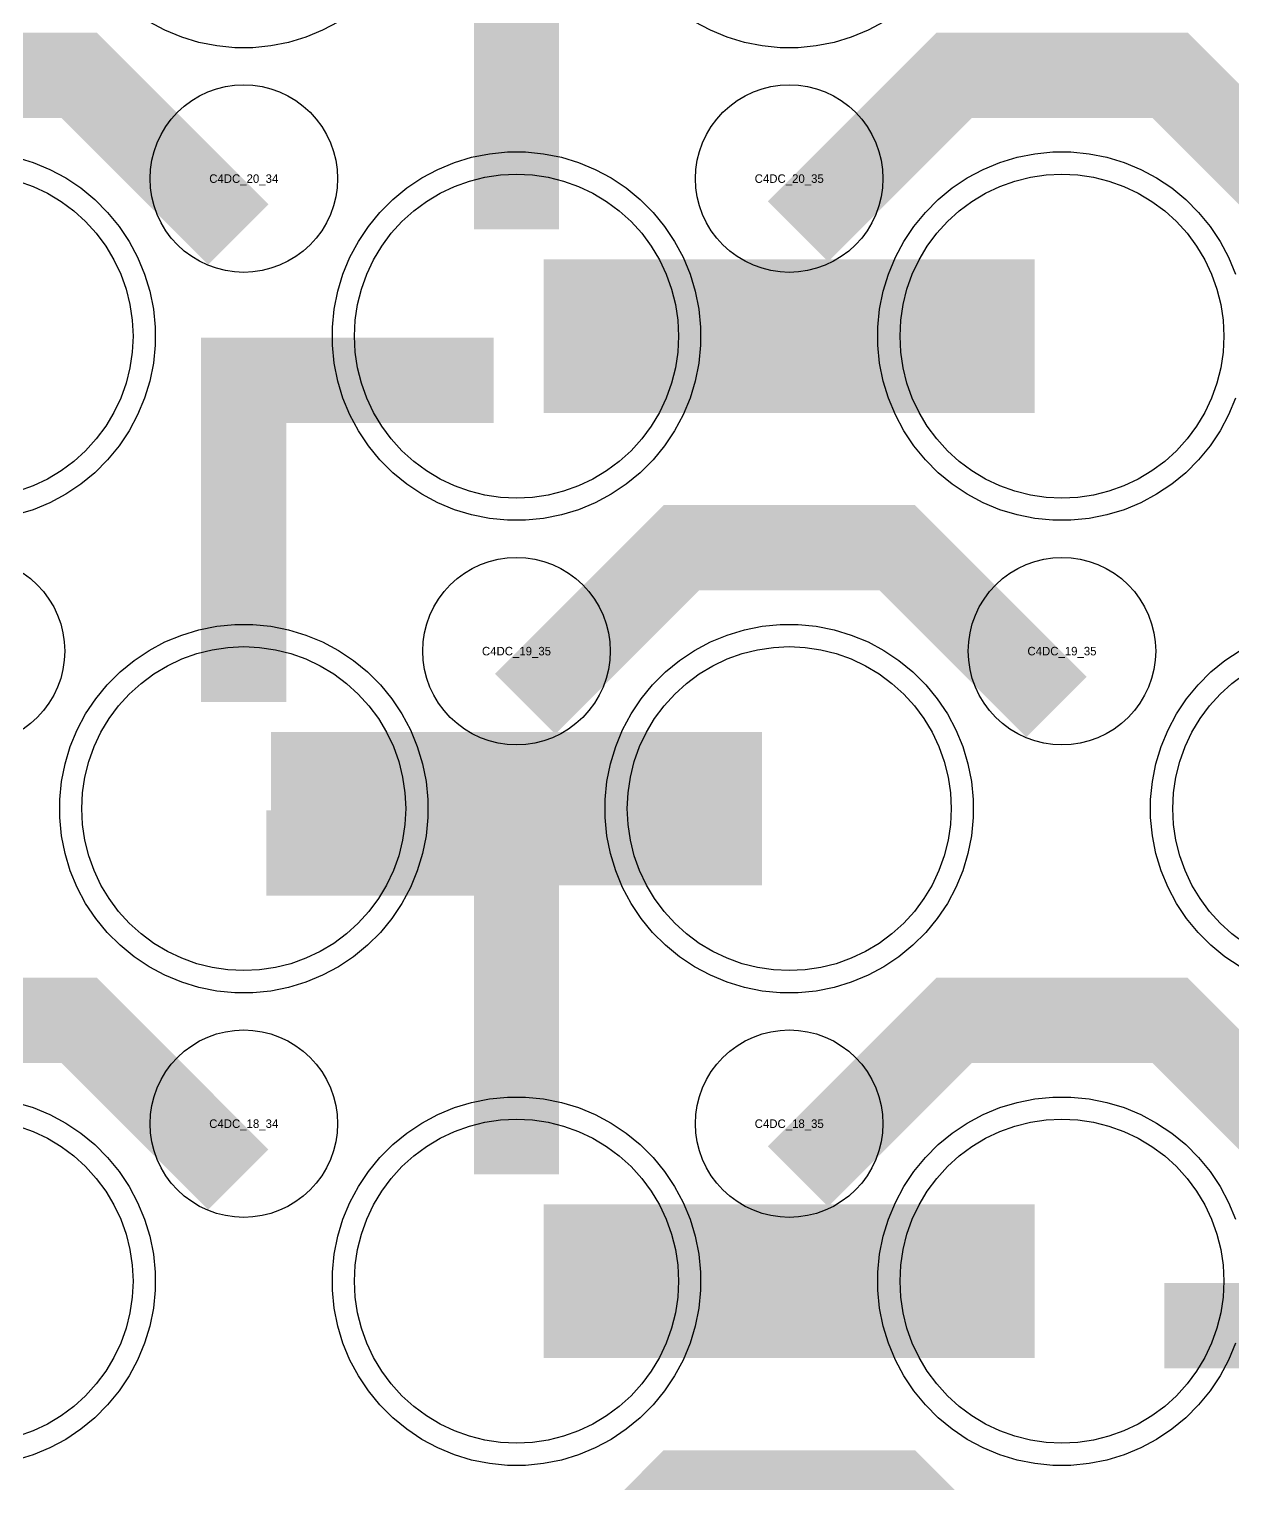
# Model space of a CAD drawing. Extents: x -11880 to 11880, y -14992 to 14992.
# Drawn here: x -943 to -589.9, y -12404.9 to -11978.3 of the extents above; entities that cross this region are included whole.
import ezdxf
from ezdxf.enums import TextEntityAlignment as Align

# ---------------------------------------------------------------- set-up
doc = ezdxf.new("R2010")
doc.units = 0
doc.header["$MEASUREMENT"] = 0
for name, color, linetype in [('GDS_775_DT_237', 138, 'CONTINUOUS'), ('RDL1_FS', 34, 'CONTINUOUS'), ('RDL_BS', 160, 'CONTINUOUS')]:
    doc.layers.add(name, color=color, linetype=linetype)

msp = doc.modelspace()

# ---------------------------------------------------------------- linework, layer by layer
at = {"layer": 'RDL1_FS', "color": 241, "true_color": 0xf7abae}
for points in [[(-800, -12115.794), (-804.657, -12115.565), (-809.268, -12114.881), (-813.791, -12113.749), (-818.181, -12112.177), (-822.395, -12110.185), (-826.395, -12107.787), (-830.14, -12105.009), (-833.594, -12101.879), (-836.724, -12098.425), (-839.502, -12094.68), (-841.9, -12090.68), (-843.892, -12086.466), (-845.464, -12082.076), (-846.596, -12077.553), (-847.28, -12072.942), (-847.509, -12068.285), (-847.28, -12063.628), (-846.596, -12059.017), (-845.464, -12054.494), (-843.892, -12050.104), (-841.9, -12045.89), (-839.502, -12041.89), (-836.724, -12038.145), (-833.594, -12034.691), (-830.14, -12031.561), (-826.395, -12028.783), (-822.395, -12026.385), (-818.181, -12024.393), (-813.791, -12022.821), (-809.268, -12021.689), (-804.657, -12021.005), (-800, -12020.776), (-795.343, -12021.005), (-790.732, -12021.689), (-786.209, -12022.821), (-781.819, -12024.393), (-777.605, -12026.385), (-773.605, -12028.783), (-769.86, -12031.561), (-766.406, -12034.691), (-763.276, -12038.145), (-760.498, -12041.89), (-758.1, -12045.89), (-756.108, -12050.104), (-754.536, -12054.494), (-753.404, -12059.017), (-752.72, -12063.628), (-752.491, -12068.285), (-752.72, -12072.942), (-753.404, -12077.553), (-754.536, -12082.076), (-756.108, -12086.466), (-758.1, -12090.68), (-760.498, -12094.68), (-763.276, -12098.425), (-766.406, -12101.879), (-769.86, -12105.009), (-773.605, -12107.787), (-777.605, -12110.185), (-781.819, -12112.177), (-786.209, -12113.749), (-790.732, -12114.881), (-795.343, -12115.565)], [(-640, -12115.794), (-644.657, -12115.565), (-649.268, -12114.881), (-653.791, -12113.749), (-658.181, -12112.177), (-662.395, -12110.185), (-666.395, -12107.787), (-670.14, -12105.009), (-673.594, -12101.879), (-676.724, -12098.425), (-679.502, -12094.68), (-681.9, -12090.68), (-683.892, -12086.466), (-685.464, -12082.076), (-686.596, -12077.553), (-687.28, -12072.942), (-687.509, -12068.285), (-687.28, -12063.628), (-686.596, -12059.017), (-685.464, -12054.494), (-683.892, -12050.104), (-681.9, -12045.89), (-679.502, -12041.89), (-676.724, -12038.145), (-673.594, -12034.691), (-670.14, -12031.561), (-666.395, -12028.783), (-662.395, -12026.385), (-658.181, -12024.393), (-653.791, -12022.821), (-649.268, -12021.689), (-644.657, -12021.005), (-640, -12020.776), (-635.343, -12021.005), (-630.732, -12021.689), (-626.209, -12022.821), (-621.819, -12024.393), (-617.605, -12026.385), (-613.605, -12028.783), (-609.86, -12031.561), (-606.406, -12034.691), (-603.276, -12038.145), (-600.498, -12041.89), (-598.1, -12045.89), (-596.108, -12050.104), (-594.536, -12054.494), (-593.404, -12059.017), (-592.72, -12063.628), (-592.491, -12068.285), (-592.72, -12072.942), (-593.404, -12077.553), (-594.536, -12082.076), (-596.108, -12086.466), (-598.1, -12090.68), (-600.498, -12094.68), (-603.276, -12098.425), (-606.406, -12101.879), (-609.86, -12105.009), (-613.605, -12107.787), (-617.605, -12110.185), (-621.819, -12112.177), (-626.209, -12113.749), (-630.732, -12114.881), (-635.343, -12115.565)], [(-880, -12254.354), (-884.657, -12254.125), (-889.268, -12253.441), (-893.791, -12252.309), (-898.181, -12250.737), (-902.395, -12248.745), (-906.395, -12246.347), (-910.14, -12243.569), (-913.594, -12240.439), (-916.724, -12236.985), (-919.502, -12233.24), (-921.9, -12229.24), (-923.892, -12225.026), (-925.464, -12220.636), (-926.596, -12216.113), (-927.28, -12211.502), (-927.509, -12206.845), (-927.28, -12202.188), (-926.596, -12197.577), (-925.464, -12193.054), (-923.892, -12188.664), (-921.9, -12184.45), (-919.502, -12180.45), (-916.724, -12176.705), (-913.594, -12173.251), (-910.14, -12170.121), (-906.395, -12167.343), (-902.395, -12164.945), (-898.181, -12162.953), (-893.791, -12161.381), (-889.268, -12160.249), (-884.657, -12159.565), (-880, -12159.336), (-875.343, -12159.565), (-870.732, -12160.249), (-866.209, -12161.381), (-861.819, -12162.953), (-857.605, -12164.945), (-853.605, -12167.343), (-849.86, -12170.121), (-846.406, -12173.251), (-843.276, -12176.705), (-840.498, -12180.45), (-838.1, -12184.45), (-836.108, -12188.664), (-834.536, -12193.054), (-833.404, -12197.577), (-832.72, -12202.188), (-832.491, -12206.845), (-832.72, -12211.502), (-833.404, -12216.113), (-834.536, -12220.636), (-836.108, -12225.026), (-838.1, -12229.24), (-840.498, -12233.24), (-843.276, -12236.985), (-846.406, -12240.439), (-849.86, -12243.569), (-853.605, -12246.347), (-857.605, -12248.745), (-861.819, -12250.737), (-866.209, -12252.309), (-870.732, -12253.441), (-875.343, -12254.125)], [(-720, -12254.354), (-724.657, -12254.125), (-729.268, -12253.441), (-733.791, -12252.309), (-738.181, -12250.737), (-742.395, -12248.745), (-746.395, -12246.347), (-750.14, -12243.569), (-753.594, -12240.439), (-756.724, -12236.985), (-759.502, -12233.24), (-761.9, -12229.24), (-763.892, -12225.026), (-765.464, -12220.636), (-766.596, -12216.113), (-767.28, -12211.502), (-767.509, -12206.845), (-767.28, -12202.188), (-766.596, -12197.577), (-765.464, -12193.054), (-763.892, -12188.664), (-761.9, -12184.45), (-759.502, -12180.45), (-756.724, -12176.705), (-753.594, -12173.251), (-750.14, -12170.121), (-746.395, -12167.343), (-742.395, -12164.945), (-738.181, -12162.953), (-733.791, -12161.381), (-729.268, -12160.249), (-724.657, -12159.565), (-720, -12159.336), (-715.343, -12159.565), (-710.732, -12160.249), (-706.209, -12161.381), (-701.819, -12162.953), (-697.605, -12164.945), (-693.605, -12167.343), (-689.86, -12170.121), (-686.406, -12173.251), (-683.276, -12176.705), (-680.498, -12180.45), (-678.1, -12184.45), (-676.108, -12188.664), (-674.536, -12193.054), (-673.404, -12197.577), (-672.72, -12202.188), (-672.491, -12206.845), (-672.72, -12211.502), (-673.404, -12216.113), (-674.536, -12220.636), (-676.108, -12225.026), (-678.1, -12229.24), (-680.498, -12233.24), (-683.276, -12236.985), (-686.406, -12240.439), (-689.86, -12243.569), (-693.605, -12246.347), (-697.605, -12248.745), (-701.819, -12250.737), (-706.209, -12252.309), (-710.732, -12253.441), (-715.343, -12254.125)], [(-800, -12392.919), (-804.657, -12392.69), (-809.268, -12392.006), (-813.791, -12390.874), (-818.181, -12389.302), (-822.395, -12387.31), (-826.395, -12384.912), (-830.14, -12382.134), (-833.594, -12379.004), (-836.724, -12375.55), (-839.502, -12371.805), (-841.9, -12367.805), (-843.892, -12363.591), (-845.464, -12359.201), (-846.596, -12354.678), (-847.28, -12350.067), (-847.509, -12345.41), (-847.28, -12340.753), (-846.596, -12336.142), (-845.464, -12331.619), (-843.892, -12327.229), (-841.9, -12323.015), (-839.502, -12319.015), (-836.724, -12315.27), (-833.594, -12311.816), (-830.14, -12308.686), (-826.395, -12305.908), (-822.395, -12303.51), (-818.181, -12301.518), (-813.791, -12299.946), (-809.268, -12298.814), (-804.657, -12298.13), (-800, -12297.901), (-795.343, -12298.13), (-790.732, -12298.814), (-786.209, -12299.946), (-781.819, -12301.518), (-777.605, -12303.51), (-773.605, -12305.908), (-769.86, -12308.686), (-766.406, -12311.816), (-763.276, -12315.27), (-760.498, -12319.015), (-758.1, -12323.015), (-756.108, -12327.229), (-754.536, -12331.619), (-753.404, -12336.142), (-752.72, -12340.753), (-752.491, -12345.41), (-752.72, -12350.067), (-753.404, -12354.678), (-754.536, -12359.201), (-756.108, -12363.591), (-758.1, -12367.805), (-760.498, -12371.805), (-763.276, -12375.55), (-766.406, -12379.004), (-769.86, -12382.134), (-773.605, -12384.912), (-777.605, -12387.31), (-781.819, -12389.302), (-786.209, -12390.874), (-790.732, -12392.006), (-795.343, -12392.69)], [(-640, -12392.919), (-644.657, -12392.69), (-649.268, -12392.006), (-653.791, -12390.874), (-658.181, -12389.302), (-662.395, -12387.31), (-666.395, -12384.912), (-670.14, -12382.134), (-673.594, -12379.004), (-676.724, -12375.55), (-679.502, -12371.805), (-681.9, -12367.805), (-683.892, -12363.591), (-685.464, -12359.201), (-686.596, -12354.678), (-687.28, -12350.067), (-687.509, -12345.41), (-687.28, -12340.753), (-686.596, -12336.142), (-685.464, -12331.619), (-683.892, -12327.229), (-681.9, -12323.015), (-679.502, -12319.015), (-676.724, -12315.27), (-673.594, -12311.816), (-670.14, -12308.686), (-666.395, -12305.908), (-662.395, -12303.51), (-658.181, -12301.518), (-653.791, -12299.946), (-649.268, -12298.814), (-644.657, -12298.13), (-640, -12297.901), (-635.343, -12298.13), (-630.732, -12298.814), (-626.209, -12299.946), (-621.819, -12301.518), (-617.605, -12303.51), (-613.605, -12305.908), (-609.86, -12308.686), (-606.406, -12311.816), (-603.276, -12315.27), (-600.498, -12319.015), (-598.1, -12323.015), (-596.108, -12327.229), (-594.536, -12331.619), (-593.404, -12336.142), (-592.72, -12340.753), (-592.491, -12345.41), (-592.72, -12350.067), (-593.404, -12354.678), (-594.536, -12359.201), (-596.108, -12363.591), (-598.1, -12367.805), (-600.498, -12371.805), (-603.276, -12375.55), (-606.406, -12379.004), (-609.86, -12382.134), (-613.605, -12384.912), (-617.605, -12387.31), (-621.819, -12389.302), (-626.209, -12390.874), (-630.732, -12392.006), (-635.343, -12392.69)]]:
    msp.add_lwpolyline(points, close=True, dxfattribs=at)
at = {"layer": 'RDL1_FS'}
for points in [[(-946.209, -12022.821), (-941.819, -12024.393), (-937.605, -12026.385), (-933.605, -12028.783), (-929.86, -12031.561), (-926.406, -12034.691), (-923.276, -12038.145), (-920.498, -12041.89), (-918.1, -12045.89), (-916.108, -12050.104), (-914.536, -12054.494), (-913.404, -12059.017), (-912.72, -12063.628), (-912.491, -12068.285), (-912.72, -12072.942), (-913.404, -12077.553), (-914.536, -12082.076), (-916.108, -12086.466), (-918.1, -12090.68), (-920.498, -12094.68), (-923.276, -12098.425), (-926.406, -12101.879), (-929.86, -12105.009), (-933.605, -12107.787), (-937.605, -12110.185), (-941.819, -12112.177), (-946.209, -12113.749)], [(-586.395, -12246.347), (-590.14, -12243.569), (-593.594, -12240.439), (-596.724, -12236.985), (-599.502, -12233.24), (-601.9, -12229.24), (-603.892, -12225.026), (-605.464, -12220.636), (-606.596, -12216.113), (-607.28, -12211.502), (-607.509, -12206.845), (-607.28, -12202.188), (-606.596, -12197.577), (-605.464, -12193.054), (-603.892, -12188.664), (-601.9, -12184.45), (-599.502, -12180.45), (-596.724, -12176.705), (-593.594, -12173.251), (-590.14, -12170.121), (-586.395, -12167.343)], [(-946.209, -12299.946), (-941.819, -12301.518), (-937.605, -12303.51), (-933.605, -12305.908), (-929.86, -12308.686), (-926.406, -12311.816), (-923.276, -12315.27), (-920.498, -12319.015), (-918.1, -12323.015), (-916.108, -12327.229), (-914.536, -12331.619), (-913.404, -12336.142), (-912.72, -12340.753), (-912.491, -12345.41), (-912.72, -12350.067), (-913.404, -12354.678), (-914.536, -12359.201), (-916.108, -12363.591), (-918.1, -12367.805), (-920.498, -12371.805), (-923.276, -12375.55), (-926.406, -12379.004), (-929.86, -12382.134), (-933.605, -12384.912), (-937.605, -12387.31), (-941.819, -12389.302), (-946.209, -12390.874)]]:
    msp.add_lwpolyline(points, dxfattribs=at)
at = {"layer": 'RDL1_FS', "color": 241, "true_color": 0xf7abae}
for points in [[(-791.998, -12068.285, 45, 45, 0), (-719.998, -12068.285, 45, 45, 0)], [(-719.998, -12068.285, 45, 45, 0), (-647.998, -12068.285, 45, 45, 0)], [(-871.998, -12206.845, 45, 45, 0), (-799.998, -12206.845, 45, 45, 0)], [(-799.998, -12206.845, 45, 45, 0), (-727.998, -12206.845, 45, 45, 0)], [(-791.998, -12345.41, 45, 45, 0), (-719.998, -12345.41, 45, 45, 0)], [(-719.998, -12345.41, 45, 45, 0), (-647.998, -12345.41, 45, 45, 0)]]:
    msp.add_lwpolyline(points, format="xyseb", dxfattribs=at)
at = {"layer": 'RDL_BS', "color": 241, "true_color": 0xf7abae}
for points in [[(-800, -12036.99, 25, 25, 0), (-800, -11930.213, 25, 25, 0)], [(-880, -12175.555, 25, 25, 0), (-880, -12068.778, 25, 25, 0)], [(-892.5, -12081.278, 25, 25, 0), (-806.667, -12081.278, 25, 25, 0)], [(-852.944, -12081.278, 25, 25, 0), (-811.74, -12081.278, 25, 25, 0)], [(-880, -12099.247, 25, 25, 0), (-880, -12144.867, 25, 25, 0)], [(-800, -12314.12, 25, 25, 0), (-800, -12207.343, 25, 25, 0)], [(-787.5, -12219.843, 25, 25, 0), (-873.333, -12219.843, 25, 25, 0)], [(-827.056, -12219.843, 25, 25, 0), (-868.26, -12219.843, 25, 25, 0)], [(-800, -12237.812, 25, 25, 0), (-800, -12283.432, 25, 25, 0)], [(-609.984, -12358.423, 25, 25, 0), (-500.719, -12358.423, 25, 25, 0)]]:
    msp.add_lwpolyline(points, format="xyseb", dxfattribs=at)
at = {"layer": 'RDL_BS'}
for points in [[(-800, -11960.682, 25, 25, 0), (-800, -12006.302, 25, 25, 0)], [(-881.599, -12038.498, 25, 25, 0), (-928.313, -11991.784, 25, 25, 0), (-958.071, -11991.784, 25, 25, 0)], [(-717.438, -12037.599, 25, 25, 0), (-671.623, -11991.784, 25, 25, 0), (-638.07, -11991.784, 25, 25, 0)], [(-561.599, -12038.498, 25, 25, 0), (-608.313, -11991.784, 25, 25, 0), (-638.071, -11991.784, 25, 25, 0)], [(-797.438, -12176.159, 25, 25, 0), (-751.623, -12130.344, 25, 25, 0), (-718.07, -12130.344, 25, 25, 0)], [(-641.599, -12177.058, 25, 25, 0), (-688.313, -12130.344, 25, 25, 0), (-718.071, -12130.344, 25, 25, 0)], [(-881.599, -12315.623, 25, 25, 0), (-928.313, -12268.909, 25, 25, 0), (-958.071, -12268.909, 25, 25, 0)], [(-717.438, -12314.724, 25, 25, 0), (-671.623, -12268.909, 25, 25, 0), (-638.07, -12268.909, 25, 25, 0)], [(-561.599, -12315.623, 25, 25, 0), (-608.313, -12268.909, 25, 25, 0), (-638.071, -12268.909, 25, 25, 0)], [(-797.438, -12453.289, 25, 25, 0), (-751.623, -12407.474, 25, 25, 0), (-718.07, -12407.474, 25, 25, 0)], [(-641.599, -12454.188, 25, 25, 0), (-688.313, -12407.474, 25, 25, 0), (-718.071, -12407.474, 25, 25, 0)]]:
    msp.add_lwpolyline(points, format="xyseb", dxfattribs=at)
at = {"layer": 'RDL_BS', "color": 241, "true_color": 0xf7abae}
for points in [[(-852.223, -11976.103), (-856.885, -11978.595), (-861.795, -11980.626), (-866.835, -11982.157), (-872.062, -11983.203), (-877.356, -11983.72), (-882.644, -11983.72), (-887.938, -11983.203), (-893.165, -11982.157), (-898.205, -11980.626), (-903.115, -11978.595), (-907.777, -11976.103)], [(-692.223, -11976.103), (-696.885, -11978.595), (-701.795, -11980.626), (-706.835, -11982.157), (-712.062, -11983.203), (-717.356, -11983.72), (-722.644, -11983.72), (-727.938, -11983.203), (-733.165, -11982.157), (-738.205, -11980.626), (-743.115, -11978.595), (-747.777, -11976.103)], [(-589.094, -12086.49), (-591.125, -12091.4), (-593.617, -12096.062), (-596.564, -12100.476), (-599.926, -12104.577), (-603.708, -12108.359), (-607.809, -12111.721), (-612.223, -12114.668), (-616.885, -12117.16), (-621.795, -12119.191), (-626.835, -12120.722), (-632.062, -12121.768), (-637.356, -12122.285), (-642.644, -12122.285), (-647.938, -12121.768), (-653.165, -12120.722), (-658.205, -12119.191), (-663.115, -12117.16), (-667.777, -12114.668), (-672.191, -12111.721), (-676.292, -12108.359), (-680.074, -12104.577), (-683.436, -12100.476), (-686.383, -12096.062), (-688.875, -12091.4), (-690.906, -12086.49), (-692.437, -12081.45), (-693.483, -12076.223), (-694, -12070.929), (-694, -12065.641), (-693.483, -12060.347), (-692.437, -12055.12), (-690.906, -12050.08), (-688.875, -12045.17), (-686.383, -12040.508), (-683.436, -12036.094), (-680.074, -12031.993), (-676.292, -12028.211), (-672.191, -12024.849), (-667.777, -12021.902), (-663.115, -12019.41), (-658.205, -12017.379), (-653.165, -12015.848), (-647.938, -12014.802), (-642.644, -12014.285), (-637.356, -12014.285), (-632.062, -12014.802), (-626.835, -12015.848), (-621.795, -12017.379), (-616.885, -12019.41), (-612.223, -12021.902), (-607.809, -12024.849), (-603.708, -12028.211), (-599.926, -12031.993), (-596.564, -12036.094), (-593.617, -12040.508), (-591.125, -12045.17), (-589.094, -12050.08)], [(-589.094, -12363.615), (-591.125, -12368.525), (-593.617, -12373.187), (-596.564, -12377.601), (-599.926, -12381.702), (-603.708, -12385.484), (-607.809, -12388.846), (-612.223, -12391.793), (-616.885, -12394.285), (-621.795, -12396.316), (-626.835, -12397.847), (-632.062, -12398.893), (-637.356, -12399.41), (-642.644, -12399.41), (-647.938, -12398.893), (-653.165, -12397.847), (-658.205, -12396.316), (-663.115, -12394.285), (-667.777, -12391.793), (-672.191, -12388.846), (-676.292, -12385.484), (-680.074, -12381.702), (-683.436, -12377.601), (-686.383, -12373.187), (-688.875, -12368.525), (-690.906, -12363.615), (-692.437, -12358.575), (-693.483, -12353.348), (-694, -12348.054), (-694, -12342.766), (-693.483, -12337.472), (-692.437, -12332.245), (-690.906, -12327.205), (-688.875, -12322.295), (-686.383, -12317.633), (-683.436, -12313.219), (-680.074, -12309.118), (-676.292, -12305.336), (-672.191, -12301.974), (-667.777, -12299.027), (-663.115, -12296.535), (-658.205, -12294.504), (-653.165, -12292.973), (-647.938, -12291.927), (-642.644, -12291.41), (-637.356, -12291.41), (-632.062, -12291.927), (-626.835, -12292.973), (-621.795, -12294.504), (-616.885, -12296.535), (-612.223, -12299.027), (-607.809, -12301.974), (-603.708, -12305.336), (-599.926, -12309.118), (-596.564, -12313.219), (-593.617, -12317.633), (-591.125, -12322.295), (-589.094, -12327.205)]]:
    msp.add_lwpolyline(points, dxfattribs=at)
at = {"layer": 'RDL_BS'}
for points in [[(-880, -12049.591), (-882.693, -12049.459), (-885.365, -12049.063), (-887.984, -12048.406), (-890.519, -12047.499), (-892.956, -12046.347), (-895.28, -12044.954), (-897.443, -12043.351), (-899.442, -12041.539), (-901.254, -12039.54), (-902.857, -12037.377), (-904.25, -12035.053), (-905.402, -12032.616), (-906.309, -12030.081), (-906.966, -12027.462), (-907.362, -12024.79), (-907.494, -12022.097), (-907.362, -12019.404), (-906.966, -12016.732), (-906.309, -12014.113), (-905.402, -12011.578), (-904.25, -12009.141), (-902.857, -12006.817), (-901.254, -12004.654), (-899.442, -12002.655), (-897.443, -12000.843), (-895.28, -11999.24), (-892.956, -11997.847), (-890.519, -11996.695), (-887.984, -11995.788), (-885.365, -11995.131), (-882.693, -11994.735), (-880, -11994.603), (-877.307, -11994.735), (-874.635, -11995.131), (-872.016, -11995.788), (-869.481, -11996.695), (-867.044, -11997.847), (-864.72, -11999.24), (-862.557, -12000.843), (-860.558, -12002.655), (-858.746, -12004.654), (-857.143, -12006.817), (-855.75, -12009.141), (-854.598, -12011.578), (-853.691, -12014.113), (-853.034, -12016.732), (-852.638, -12019.404), (-852.506, -12022.097), (-852.638, -12024.79), (-853.034, -12027.462), (-853.691, -12030.081), (-854.598, -12032.616), (-855.75, -12035.053), (-857.143, -12037.377), (-858.746, -12039.54), (-860.558, -12041.539), (-862.557, -12043.351), (-864.72, -12044.954), (-867.044, -12046.347), (-869.481, -12047.499), (-872.016, -12048.406), (-874.635, -12049.063), (-877.307, -12049.459)], [(-720, -12049.591), (-722.693, -12049.459), (-725.365, -12049.063), (-727.984, -12048.406), (-730.519, -12047.499), (-732.956, -12046.347), (-735.28, -12044.954), (-737.443, -12043.351), (-739.442, -12041.539), (-741.254, -12039.54), (-742.857, -12037.377), (-744.25, -12035.053), (-745.402, -12032.616), (-746.309, -12030.081), (-746.966, -12027.462), (-747.362, -12024.79), (-747.494, -12022.097), (-747.362, -12019.404), (-746.966, -12016.732), (-746.309, -12014.113), (-745.402, -12011.578), (-744.25, -12009.141), (-742.857, -12006.817), (-741.254, -12004.654), (-739.442, -12002.655), (-737.443, -12000.843), (-735.28, -11999.24), (-732.956, -11997.847), (-730.519, -11996.695), (-727.984, -11995.788), (-725.365, -11995.131), (-722.693, -11994.735), (-720, -11994.603), (-717.307, -11994.735), (-714.635, -11995.131), (-712.016, -11995.788), (-709.481, -11996.695), (-707.044, -11997.847), (-704.72, -11999.24), (-702.557, -12000.843), (-700.558, -12002.655), (-698.746, -12004.654), (-697.143, -12006.817), (-695.75, -12009.141), (-694.598, -12011.578), (-693.691, -12014.113), (-693.034, -12016.732), (-692.638, -12019.404), (-692.506, -12022.097), (-692.638, -12024.79), (-693.034, -12027.462), (-693.691, -12030.081), (-694.598, -12032.616), (-695.75, -12035.053), (-697.143, -12037.377), (-698.746, -12039.54), (-700.558, -12041.539), (-702.557, -12043.351), (-704.72, -12044.954), (-707.044, -12046.347), (-709.481, -12047.499), (-712.016, -12048.406), (-714.635, -12049.063), (-717.307, -12049.459)], [(-800, -12188.151), (-802.693, -12188.019), (-805.365, -12187.623), (-807.984, -12186.966), (-810.519, -12186.059), (-812.956, -12184.907), (-815.28, -12183.514), (-817.443, -12181.911), (-819.442, -12180.099), (-821.254, -12178.1), (-822.857, -12175.937), (-824.25, -12173.613), (-825.402, -12171.176), (-826.309, -12168.641), (-826.966, -12166.022), (-827.362, -12163.35), (-827.494, -12160.657), (-827.362, -12157.964), (-826.966, -12155.292), (-826.309, -12152.673), (-825.402, -12150.138), (-824.25, -12147.701), (-822.857, -12145.377), (-821.254, -12143.214), (-819.442, -12141.215), (-817.443, -12139.403), (-815.28, -12137.8), (-812.956, -12136.407), (-810.519, -12135.255), (-807.984, -12134.348), (-805.365, -12133.691), (-802.693, -12133.295), (-800, -12133.163), (-797.307, -12133.295), (-794.635, -12133.691), (-792.016, -12134.348), (-789.481, -12135.255), (-787.044, -12136.407), (-784.72, -12137.8), (-782.557, -12139.403), (-780.558, -12141.215), (-778.746, -12143.214), (-777.143, -12145.377), (-775.75, -12147.701), (-774.598, -12150.138), (-773.691, -12152.673), (-773.034, -12155.292), (-772.638, -12157.964), (-772.506, -12160.657), (-772.638, -12163.35), (-773.034, -12166.022), (-773.691, -12168.641), (-774.598, -12171.176), (-775.75, -12173.613), (-777.143, -12175.937), (-778.746, -12178.1), (-780.558, -12180.099), (-782.557, -12181.911), (-784.72, -12183.514), (-787.044, -12184.907), (-789.481, -12186.059), (-792.016, -12186.966), (-794.635, -12187.623), (-797.307, -12188.019)], [(-640, -12188.151), (-642.693, -12188.019), (-645.365, -12187.623), (-647.984, -12186.966), (-650.519, -12186.059), (-652.956, -12184.907), (-655.28, -12183.514), (-657.443, -12181.911), (-659.442, -12180.099), (-661.254, -12178.1), (-662.857, -12175.937), (-664.25, -12173.613), (-665.402, -12171.176), (-666.309, -12168.641), (-666.966, -12166.022), (-667.362, -12163.35), (-667.494, -12160.657), (-667.362, -12157.964), (-666.966, -12155.292), (-666.309, -12152.673), (-665.402, -12150.138), (-664.25, -12147.701), (-662.857, -12145.377), (-661.254, -12143.214), (-659.442, -12141.215), (-657.443, -12139.403), (-655.28, -12137.8), (-652.956, -12136.407), (-650.519, -12135.255), (-647.984, -12134.348), (-645.365, -12133.691), (-642.693, -12133.295), (-640, -12133.163), (-637.307, -12133.295), (-634.635, -12133.691), (-632.016, -12134.348), (-629.481, -12135.255), (-627.044, -12136.407), (-624.72, -12137.8), (-622.557, -12139.403), (-620.558, -12141.215), (-618.746, -12143.214), (-617.143, -12145.377), (-615.75, -12147.701), (-614.598, -12150.138), (-613.691, -12152.673), (-613.034, -12155.292), (-612.638, -12157.964), (-612.506, -12160.657), (-612.638, -12163.35), (-613.034, -12166.022), (-613.691, -12168.641), (-614.598, -12171.176), (-615.75, -12173.613), (-617.143, -12175.937), (-618.746, -12178.1), (-620.558, -12180.099), (-622.557, -12181.911), (-624.72, -12183.514), (-627.044, -12184.907), (-629.481, -12186.059), (-632.016, -12186.966), (-634.635, -12187.623), (-637.307, -12188.019)], [(-880, -12326.716), (-882.693, -12326.584), (-885.365, -12326.188), (-887.984, -12325.531), (-890.519, -12324.624), (-892.956, -12323.472), (-895.28, -12322.079), (-897.443, -12320.476), (-899.442, -12318.664), (-901.254, -12316.665), (-902.857, -12314.502), (-904.25, -12312.178), (-905.402, -12309.741), (-906.309, -12307.206), (-906.966, -12304.587), (-907.362, -12301.915), (-907.494, -12299.222), (-907.362, -12296.529), (-906.966, -12293.857), (-906.309, -12291.238), (-905.402, -12288.703), (-904.25, -12286.266), (-902.857, -12283.942), (-901.254, -12281.779), (-899.442, -12279.78), (-897.443, -12277.968), (-895.28, -12276.365), (-892.956, -12274.972), (-890.519, -12273.82), (-887.984, -12272.913), (-885.365, -12272.256), (-882.693, -12271.86), (-880, -12271.728), (-877.307, -12271.86), (-874.635, -12272.256), (-872.016, -12272.913), (-869.481, -12273.82), (-867.044, -12274.972), (-864.72, -12276.365), (-862.557, -12277.968), (-860.558, -12279.78), (-858.746, -12281.779), (-857.143, -12283.942), (-855.75, -12286.266), (-854.598, -12288.703), (-853.691, -12291.238), (-853.034, -12293.857), (-852.638, -12296.529), (-852.506, -12299.222), (-852.638, -12301.915), (-853.034, -12304.587), (-853.691, -12307.206), (-854.598, -12309.741), (-855.75, -12312.178), (-857.143, -12314.502), (-858.746, -12316.665), (-860.558, -12318.664), (-862.557, -12320.476), (-864.72, -12322.079), (-867.044, -12323.472), (-869.481, -12324.624), (-872.016, -12325.531), (-874.635, -12326.188), (-877.307, -12326.584)], [(-720, -12326.716), (-722.693, -12326.584), (-725.365, -12326.188), (-727.984, -12325.531), (-730.519, -12324.624), (-732.956, -12323.472), (-735.28, -12322.079), (-737.443, -12320.476), (-739.442, -12318.664), (-741.254, -12316.665), (-742.857, -12314.502), (-744.25, -12312.178), (-745.402, -12309.741), (-746.309, -12307.206), (-746.966, -12304.587), (-747.362, -12301.915), (-747.494, -12299.222), (-747.362, -12296.529), (-746.966, -12293.857), (-746.309, -12291.238), (-745.402, -12288.703), (-744.25, -12286.266), (-742.857, -12283.942), (-741.254, -12281.779), (-739.442, -12279.78), (-737.443, -12277.968), (-735.28, -12276.365), (-732.956, -12274.972), (-730.519, -12273.82), (-727.984, -12272.913), (-725.365, -12272.256), (-722.693, -12271.86), (-720, -12271.728), (-717.307, -12271.86), (-714.635, -12272.256), (-712.016, -12272.913), (-709.481, -12273.82), (-707.044, -12274.972), (-704.72, -12276.365), (-702.557, -12277.968), (-700.558, -12279.78), (-698.746, -12281.779), (-697.143, -12283.942), (-695.75, -12286.266), (-694.598, -12288.703), (-693.691, -12291.238), (-693.034, -12293.857), (-692.638, -12296.529), (-692.506, -12299.222), (-692.638, -12301.915), (-693.034, -12304.587), (-693.691, -12307.206), (-694.598, -12309.741), (-695.75, -12312.178), (-697.143, -12314.502), (-698.746, -12316.665), (-700.558, -12318.664), (-702.557, -12320.476), (-704.72, -12322.079), (-707.044, -12323.472), (-709.481, -12324.624), (-712.016, -12325.531), (-714.635, -12326.188), (-717.307, -12326.584)]]:
    msp.add_lwpolyline(points, close=True, dxfattribs=at)
for points in [[(-946.835, -12015.848), (-941.795, -12017.379), (-936.885, -12019.41), (-932.223, -12021.902), (-927.809, -12024.849), (-923.708, -12028.211), (-919.926, -12031.993), (-916.564, -12036.094), (-913.617, -12040.508), (-911.125, -12045.17), (-909.094, -12050.08), (-907.563, -12055.12), (-906.517, -12060.347), (-906, -12065.641), (-906, -12070.929), (-906.517, -12076.223), (-907.563, -12081.45), (-909.094, -12086.49), (-911.125, -12091.4), (-913.617, -12096.062), (-916.564, -12100.476), (-919.926, -12104.577), (-923.708, -12108.359), (-927.809, -12111.721), (-932.223, -12114.668), (-936.885, -12117.16), (-941.795, -12119.191), (-946.835, -12120.722)], [(-944.72, -12137.8), (-942.557, -12139.403), (-940.558, -12141.215), (-938.746, -12143.214), (-937.143, -12145.377), (-935.75, -12147.701), (-934.598, -12150.138), (-933.691, -12152.673), (-933.034, -12155.292), (-932.638, -12157.964), (-932.506, -12160.657), (-932.638, -12163.35), (-933.034, -12166.022), (-933.691, -12168.641), (-934.598, -12171.176), (-935.75, -12173.613), (-937.143, -12175.937), (-938.746, -12178.1), (-940.558, -12180.099), (-942.557, -12181.911), (-944.72, -12183.514)], [(-587.777, -12253.228), (-592.191, -12250.281), (-596.292, -12246.919), (-600.074, -12243.137), (-603.436, -12239.036), (-606.383, -12234.622), (-608.875, -12229.96), (-610.906, -12225.05), (-612.437, -12220.01), (-613.483, -12214.783), (-614, -12209.489), (-614, -12204.201), (-613.483, -12198.907), (-612.437, -12193.68), (-610.906, -12188.64), (-608.875, -12183.73), (-606.383, -12179.068), (-603.436, -12174.654), (-600.074, -12170.553), (-596.292, -12166.771), (-592.191, -12163.409), (-587.777, -12160.462)], [(-946.835, -12292.973), (-941.795, -12294.504), (-936.885, -12296.535), (-932.223, -12299.027), (-927.809, -12301.974), (-923.708, -12305.336), (-919.926, -12309.118), (-916.564, -12313.219), (-913.617, -12317.633), (-911.125, -12322.295), (-909.094, -12327.205), (-907.563, -12332.245), (-906.517, -12337.472), (-906, -12342.766), (-906, -12348.054), (-906.517, -12353.348), (-907.563, -12358.575), (-909.094, -12363.615), (-911.125, -12368.525), (-913.617, -12373.187), (-916.564, -12377.601), (-919.926, -12381.702), (-923.708, -12385.484), (-927.809, -12388.846), (-932.223, -12391.793), (-936.885, -12394.285), (-941.795, -12396.316), (-946.835, -12397.847)]]:
    msp.add_lwpolyline(points, dxfattribs=at)
at = {"layer": 'RDL_BS', "color": 241, "true_color": 0xf7abae}
for points in [[(-802.644, -12122.285), (-807.938, -12121.768), (-813.165, -12120.722), (-818.205, -12119.191), (-823.115, -12117.16), (-827.777, -12114.668), (-832.191, -12111.721), (-836.292, -12108.359), (-840.074, -12104.577), (-843.436, -12100.476), (-846.383, -12096.062), (-848.875, -12091.4), (-850.906, -12086.49), (-852.437, -12081.45), (-853.483, -12076.223), (-854, -12070.929), (-854, -12065.641), (-853.483, -12060.347), (-852.437, -12055.12), (-850.906, -12050.08), (-848.875, -12045.17), (-846.383, -12040.508), (-843.436, -12036.094), (-840.074, -12031.993), (-836.292, -12028.211), (-832.191, -12024.849), (-827.777, -12021.902), (-823.115, -12019.41), (-818.205, -12017.379), (-813.165, -12015.848), (-807.938, -12014.802), (-802.644, -12014.285), (-797.356, -12014.285), (-792.062, -12014.802), (-786.835, -12015.848), (-781.795, -12017.379), (-776.885, -12019.41), (-772.223, -12021.902), (-767.809, -12024.849), (-763.708, -12028.211), (-759.926, -12031.993), (-756.564, -12036.094), (-753.617, -12040.508), (-751.125, -12045.17), (-749.094, -12050.08), (-747.563, -12055.12), (-746.517, -12060.347), (-746, -12065.641), (-746, -12070.929), (-746.517, -12076.223), (-747.563, -12081.45), (-749.094, -12086.49), (-751.125, -12091.4), (-753.617, -12096.062), (-756.564, -12100.476), (-759.926, -12104.577), (-763.708, -12108.359), (-767.809, -12111.721), (-772.223, -12114.668), (-776.885, -12117.16), (-781.795, -12119.191), (-786.835, -12120.722), (-792.062, -12121.768), (-797.356, -12122.285)], [(-882.644, -12260.845), (-887.938, -12260.328), (-893.165, -12259.282), (-898.205, -12257.751), (-903.115, -12255.72), (-907.777, -12253.228), (-912.191, -12250.281), (-916.292, -12246.919), (-920.074, -12243.137), (-923.436, -12239.036), (-926.383, -12234.622), (-928.875, -12229.96), (-930.906, -12225.05), (-932.437, -12220.01), (-933.483, -12214.783), (-934, -12209.489), (-934, -12204.201), (-933.483, -12198.907), (-932.437, -12193.68), (-930.906, -12188.64), (-928.875, -12183.73), (-926.383, -12179.068), (-923.436, -12174.654), (-920.074, -12170.553), (-916.292, -12166.771), (-912.191, -12163.409), (-907.777, -12160.462), (-903.115, -12157.97), (-898.205, -12155.939), (-893.165, -12154.408), (-887.938, -12153.362), (-882.644, -12152.845), (-877.356, -12152.845), (-872.062, -12153.362), (-866.835, -12154.408), (-861.795, -12155.939), (-856.885, -12157.97), (-852.223, -12160.462), (-847.809, -12163.409), (-843.708, -12166.771), (-839.926, -12170.553), (-836.564, -12174.654), (-833.617, -12179.068), (-831.125, -12183.73), (-829.094, -12188.64), (-827.563, -12193.68), (-826.517, -12198.907), (-826, -12204.201), (-826, -12209.489), (-826.517, -12214.783), (-827.563, -12220.01), (-829.094, -12225.05), (-831.125, -12229.96), (-833.617, -12234.622), (-836.564, -12239.036), (-839.926, -12243.137), (-843.708, -12246.919), (-847.809, -12250.281), (-852.223, -12253.228), (-856.885, -12255.72), (-861.795, -12257.751), (-866.835, -12259.282), (-872.062, -12260.328), (-877.356, -12260.845)], [(-722.644, -12260.845), (-727.938, -12260.328), (-733.165, -12259.282), (-738.205, -12257.751), (-743.115, -12255.72), (-747.777, -12253.228), (-752.191, -12250.281), (-756.292, -12246.919), (-760.074, -12243.137), (-763.436, -12239.036), (-766.383, -12234.622), (-768.875, -12229.96), (-770.906, -12225.05), (-772.437, -12220.01), (-773.483, -12214.783), (-774, -12209.489), (-774, -12204.201), (-773.483, -12198.907), (-772.437, -12193.68), (-770.906, -12188.64), (-768.875, -12183.73), (-766.383, -12179.068), (-763.436, -12174.654), (-760.074, -12170.553), (-756.292, -12166.771), (-752.191, -12163.409), (-747.777, -12160.462), (-743.115, -12157.97), (-738.205, -12155.939), (-733.165, -12154.408), (-727.938, -12153.362), (-722.644, -12152.845), (-717.356, -12152.845), (-712.062, -12153.362), (-706.835, -12154.408), (-701.795, -12155.939), (-696.885, -12157.97), (-692.223, -12160.462), (-687.809, -12163.409), (-683.708, -12166.771), (-679.926, -12170.553), (-676.564, -12174.654), (-673.617, -12179.068), (-671.125, -12183.73), (-669.094, -12188.64), (-667.563, -12193.68), (-666.517, -12198.907), (-666, -12204.201), (-666, -12209.489), (-666.517, -12214.783), (-667.563, -12220.01), (-669.094, -12225.05), (-671.125, -12229.96), (-673.617, -12234.622), (-676.564, -12239.036), (-679.926, -12243.137), (-683.708, -12246.919), (-687.809, -12250.281), (-692.223, -12253.228), (-696.885, -12255.72), (-701.795, -12257.751), (-706.835, -12259.282), (-712.062, -12260.328), (-717.356, -12260.845)], [(-802.644, -12399.41), (-807.938, -12398.893), (-813.165, -12397.847), (-818.205, -12396.316), (-823.115, -12394.285), (-827.777, -12391.793), (-832.191, -12388.846), (-836.292, -12385.484), (-840.074, -12381.702), (-843.436, -12377.601), (-846.383, -12373.187), (-848.875, -12368.525), (-850.906, -12363.615), (-852.437, -12358.575), (-853.483, -12353.348), (-854, -12348.054), (-854, -12342.766), (-853.483, -12337.472), (-852.437, -12332.245), (-850.906, -12327.205), (-848.875, -12322.295), (-846.383, -12317.633), (-843.436, -12313.219), (-840.074, -12309.118), (-836.292, -12305.336), (-832.191, -12301.974), (-827.777, -12299.027), (-823.115, -12296.535), (-818.205, -12294.504), (-813.165, -12292.973), (-807.938, -12291.927), (-802.644, -12291.41), (-797.356, -12291.41), (-792.062, -12291.927), (-786.835, -12292.973), (-781.795, -12294.504), (-776.885, -12296.535), (-772.223, -12299.027), (-767.809, -12301.974), (-763.708, -12305.336), (-759.926, -12309.118), (-756.564, -12313.219), (-753.617, -12317.633), (-751.125, -12322.295), (-749.094, -12327.205), (-747.563, -12332.245), (-746.517, -12337.472), (-746, -12342.766), (-746, -12348.054), (-746.517, -12353.348), (-747.563, -12358.575), (-749.094, -12363.615), (-751.125, -12368.525), (-753.617, -12373.187), (-756.564, -12377.601), (-759.926, -12381.702), (-763.708, -12385.484), (-767.809, -12388.846), (-772.223, -12391.793), (-776.885, -12394.285), (-781.795, -12396.316), (-786.835, -12397.847), (-792.062, -12398.893), (-797.356, -12399.41)]]:
    msp.add_lwpolyline(points, close=True, dxfattribs=at)

# ---------------------------------------------------------------- texts
at = {"layer": 'GDS_775_DT_237'}
for s, p in [('C4DC_20_34', (-880, -12022.097)), ('C4DC_20_34', (-880, -12022.097)), ('C4DC_20_35', (-720, -12022.097)), ('C4DC_20_35', (-720, -12022.097)), ('C4DC_19_35', (-800, -12160.657)), ('C4DC_19_35', (-800, -12160.657)), ('C4DC_19_35', (-640, -12160.657)), ('C4DC_19_35', (-640, -12160.657)), ('C4DC_18_34', (-880, -12299.222)), ('C4DC_18_34', (-880, -12299.222)), ('C4DC_18_35', (-720, -12299.222)), ('C4DC_18_35', (-720, -12299.222))]:
    msp.add_text(s, height=2.5, dxfattribs=at).set_placement(p, align=Align.MIDDLE_CENTER)

doc.saveas('drawing.dxf')
